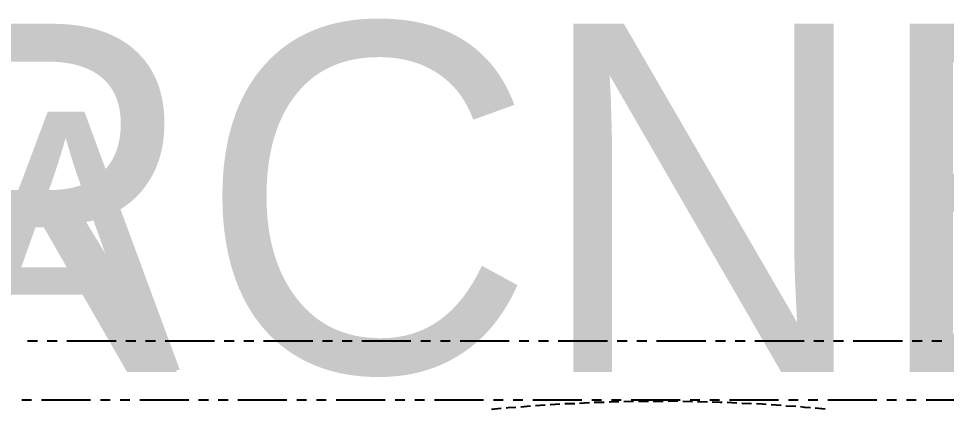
# Model space of a CAD drawing. Header units: feet. Extents: x -84 to 198, y -22 to 181.
# Drawn here: x 59.32 to 106.51, y 159.78 to 179.66 of the extents above; entities that cross this region are included whole.
import ezdxf
from ezdxf.enums import TextEntityAlignment as Align

# ---------------------------------------------------------------- set-up
doc = ezdxf.new("R2010")
doc.units = ezdxf.units.FT
doc.layers.add('A-LINEA', color=7, linetype='CONTINUOUS')
doc.layers.add('A-TEXTO-PDF', color=3, linetype='CONTINUOUS')

msp = doc.modelspace()

# ---------------------------------------------------------------- linework, layer by layer
at = {"layer": 'A-LINEA'}
for p, q in [((60.28, 163.2578), (59.7733, 163.2578)), ((61.28, 163.2578), (60.7733, 163.2578)), ((64.28, 163.2578), (61.7733, 163.2578)), ((65.28, 163.2578), (64.7733, 163.2578)), ((66.28, 163.2578), (65.7733, 163.2578)), ((69.28, 163.2578), (66.7733, 163.2578)), ((70.28, 163.2578), (69.7733, 163.2578)), ((71.28, 163.2578), (70.7733, 163.2578)), ((74.28, 163.2578), (71.7733, 163.2578)), ((75.28, 163.2578), (74.7733, 163.2578)), ((76.28, 163.2578), (75.7733, 163.2578)), ((79.28, 163.2578), (76.7733, 163.2578)), ((80.28, 163.2578), (79.7733, 163.2578)), ((81.28, 163.2578), (80.7733, 163.2578)), ((84.28, 163.2578), (81.7733, 163.2578)), ((85.28, 163.2578), (84.7733, 163.2578)), ((86.28, 163.2578), (85.7733, 163.2578)), ((89.28, 163.2578), (86.7733, 163.2578)), ((90.28, 163.2578), (89.7733, 163.2578)), ((91.28, 163.2578), (90.7733, 163.2578)), ((94.28, 163.2578), (91.7733, 163.2578)), ((95.28, 163.2578), (94.7733, 163.2578)), ((96.28, 163.2578), (95.7733, 163.2578)), ((99.28, 163.2578), (96.7733, 163.2578)), ((100.28, 163.2578), (99.7733, 163.2578)), ((101.28, 163.2578), (100.7733, 163.2578)), ((104.28, 163.2578), (101.7733, 163.2578)), ((105.28, 163.2578), (104.7733, 163.2578)), ((106.28, 163.2578), (105.7733, 163.2578)), ((59.9733, 160.2578), (59.48, 160.2578)), ((62.9733, 160.2578), (60.48, 160.2578)), ((63.9733, 160.2578), (63.48, 160.2578)), ((64.9733, 160.2578), (64.48, 160.2578)), ((67.9733, 160.2578), (65.48, 160.2578)), ((68.9733, 160.2578), (68.48, 160.2578)), ((69.9733, 160.2578), (69.48, 160.2578)), ((72.9733, 160.2578), (70.48, 160.2578)), ((73.9733, 160.2578), (73.48, 160.2578)), ((74.9733, 160.2578), (74.48, 160.2578)), ((77.9733, 160.2578), (75.48, 160.2578)), ((78.9733, 160.2578), (78.48, 160.2578)), ((79.9733, 160.2578), (79.48, 160.2578)), ((82.9733, 160.2578), (80.48, 160.2578)), ((83.9733, 160.2578), (83.48, 160.2578)), ((84.9733, 160.2578), (84.48, 160.2578)), ((87.9733, 160.2578), (85.48, 160.2578)), ((86.1067, 159.9911), (85.6133, 159.9644)), ((87.6133, 160.0711), (87.1067, 160.0578)), ((88.36, 160.1111), (87.8533, 160.0844)), ((88.9733, 160.2578), (88.48, 160.2578)), ((89.1067, 160.1378), (88.6, 160.1244)), ((89.8533, 160.1644), (89.36, 160.1511)), ((89.9733, 160.2578), (89.48, 160.2578)), ((90.6, 160.1778), (90.1067, 160.1644)), ((92.9733, 160.2578), (90.48, 160.2578)), ((91.36, 160.1778), (90.8533, 160.1778)), ((92.1067, 160.1778), (91.6, 160.1778)), ((93.6, 160.1644), (93.1067, 160.1778)), ((93.9733, 160.2578), (93.48, 160.2578)), ((94.36, 160.1511), (93.8533, 160.1644)), ((94.9733, 160.2578), (94.48, 160.2578)), ((95.8533, 160.0978), (95.36, 160.1244)), ((97.9733, 160.2578), (95.48, 160.2578)), ((96.6, 160.0711), (96.1067, 160.0844)), ((98.1067, 159.9778), (97.6, 160.0044)), ((98.9733, 160.2578), (98.48, 160.2578)), ((99.9733, 160.2578), (99.48, 160.2578)), ((102.9733, 160.2578), (100.48, 160.2578)), ((103.9733, 160.2578), (103.48, 160.2578)), ((104.9733, 160.2578), (104.48, 160.2578)), ((107.9733, 160.2578), (105.48, 160.2578)), ((83.8667, 159.8178), (83.3733, 159.7778)), ((85.36, 159.9378), (84.8667, 159.8978)), ((98.8533, 159.9244), (98.3467, 159.9511)), ((100.3467, 159.7911), (99.84, 159.8444))]:
    msp.add_line(p, q, dxfattribs=at)
for points in [[(86.8533, 160.0444), (86.3733, 160.0178), (86.36, 160.0178)], [(92.8533, 160.1911), (92.84, 160.1911), (92.36, 160.1778)], [(95.1067, 160.1378), (95, 160.1378), (94.6, 160.1511)], [(97.3467, 160.0311), (97.1467, 160.0444), (96.8533, 160.0578)], [(84.6133, 159.8844), (84.2267, 159.8578), (84.12, 159.8444)], [(99.6, 159.8578), (99.3067, 159.8844), (99.0933, 159.9111)]]:
    msp.add_lwpolyline(points, dxfattribs=at)

# ---------------------------------------------------------------- texts
at = {"layer": 'A-TEXTO-PDF'}
for s, height, p in [('TNEMHCAORCNE', 17.716, (17.1598, 161.6769)), ('ELBAWOLLA', 13.144, (14.3198, 161.7794))]:
    msp.add_text(s, height=height, dxfattribs=at).set_placement(p, align=Align.CENTER)

doc.saveas('drawing.dxf')
